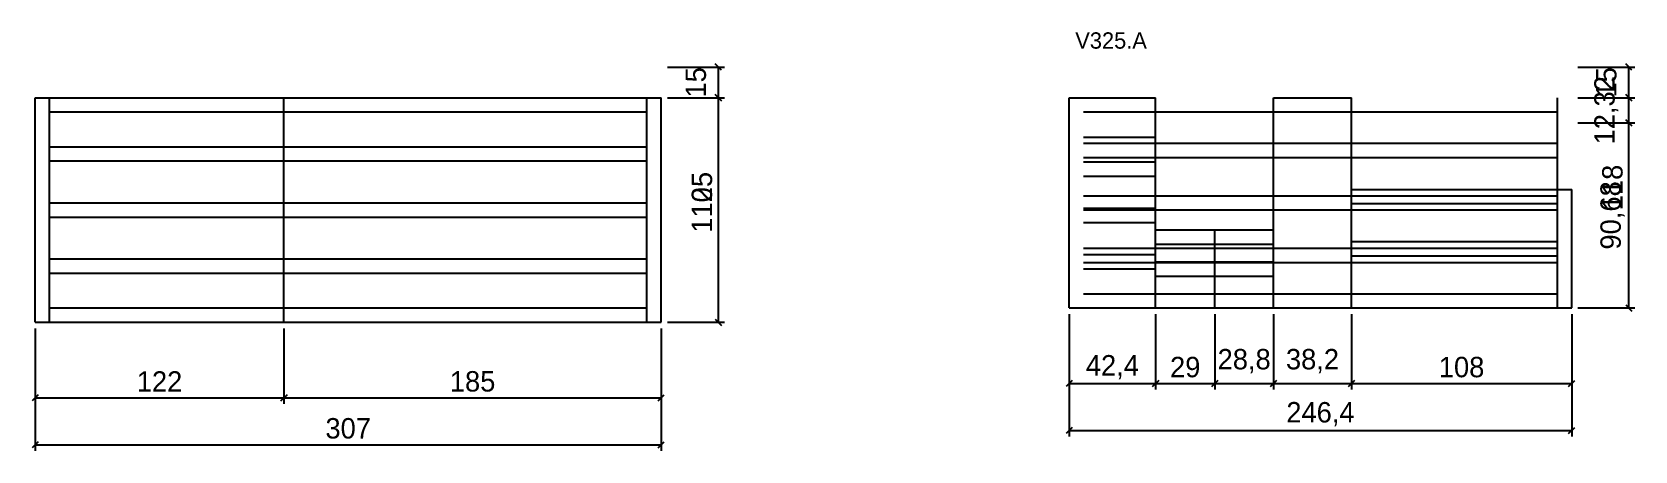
# Model space of a CAD drawing. Extents: x -2 to 784, y -323 to -118.
import ezdxf

# ---------------------------------------------------------------- set-up
doc = ezdxf.new("R2010")
doc.units = 0
for name, color, linetype in [('COTA', 241, 'Continuous'), ('NOMENCLATURA', 7, 'Continuous'), ('Painéis', 200, 'Continuous'), ('SARR_2.2x7', 40, 'Continuous')]:
    doc.layers.add(name, color=color, linetype=linetype)
doc.dimstyles.new('PAINEL', dxfattribs={"dimtxt": 10, "dimasz": 3, "dimexe": 3, "dimexo": 3, "dimgap": 3, "dimtad": 1, "dimblk": 'OBLIQUE', "dimblk1": 'OBLIQUE', "dimcen": 2.5, "dimclrd": 4, "dimclre": 4, "dimclrt": 240, "dimazin": 3, "dimtfac": 1, "dimtmove": 0, "dimatfit": 3})

# ---------------------------------------------------------------- blocks, each defined once
blk = doc.blocks.new('_OBLIQUE')
at = {"color": 0, "linetype": 'BYBLOCK'}
blk.add_line((-0.5, -0.5), (0.5, 0.5), dxfattribs=at)

msp = doc.modelspace()

# ---------------------------------------------------------------- linework, layer by layer
at = {"layer": 'Painéis'}
for p, q in [((0, -150), (122, -150)), ((0, -260), (0, -150)), ((122, -260), (122, -150)), ((122, -150), (307, -150)), ((307, -260), (307, -150)), ((507, -150), (549.4, -150)), ((507, -253), (507, -150)), ((549.4, -253), (549.4, -150)), ((607.2, -253), (607.2, -150)), ((607.2, -150), (645.4, -150)), ((645.4, -253), (645.4, -150)), ((645.4, -194.9), (753.4, -194.9)), ((753.4, -253), (753.4, -194.9)), ((549.4, -214.7), (578.4, -214.7)), ((578.4, -253), (578.4, -214.7)), ((578.4, -214.7), (607.2, -214.7)), ((507, -253), (549.4, -253)), ((549.4, -253), (578.4, -253)), ((578.4, -253), (607.2, -253)), ((607.2, -253), (645.4, -253)), ((645.4, -253), (753.4, -253)), ((0, -260), (122, -260)), ((122, -260), (307, -260))]:
    msp.add_line(p, q, dxfattribs=at)
at = {"layer": 'SARR_2.2x7'}
for p, q in [((7, -260), (7, -150)), ((300, -260), (300, -150)), ((746.4, -253), (746.4, -150))]:
    msp.add_line(p, q, dxfattribs=at)
for points in [[(7, -157), (122, -157)], [(7, -157), (122, -157)], [(122, -157), (300, -157)], [(122, -157), (300, -157)], [(514, -157), (549.4, -157)], [(549.4, -157), (578.4, -157)], [(578.4, -157), (607.2, -157)], [(607.2, -157), (645.4, -157)], [(607.2, -157), (645.4, -157)], [(645.4, -157), (746.4, -157)], [(514, -169.325), (549.4, -169.325)], [(514, -172.25), (549.4, -172.25)], [(549.4, -172.25), (578.4, -172.25)], [(578.4, -172.25), (607.2, -172.25)], [(607.2, -172.25), (645.4, -172.25)], [(607.2, -172.25), (645.4, -172.25)], [(645.4, -172.25), (746.4, -172.25)], [(7, -174), (122, -174)], [(7, -174), (122, -174)], [(122, -174), (300, -174)], [(122, -174), (300, -174)], [(514, -179.25), (549.4, -179.25)], [(549.4, -179.25), (578.4, -179.25)], [(578.4, -179.25), (607.2, -179.25)], [(607.2, -179.25), (645.4, -179.25)], [(607.2, -179.25), (645.4, -179.25)], [(645.4, -179.25), (746.4, -179.25)], [(7, -181), (122, -181)], [(7, -181), (122, -181)], [(122, -181), (300, -181)], [(122, -181), (300, -181)], [(514, -181.494), (549.4, -181.494)], [(514, -188.494), (549.4, -188.494)], [(7, -201.5), (122, -201.5)], [(7, -201.5), (122, -201.5)], [(122, -201.5), (300, -201.5)], [(122, -201.5), (300, -201.5)], [(514, -198), (549.4, -198)], [(514, -204.162), (549.4, -204.162)], [(549.4, -198), (578.4, -198)], [(578.4, -198), (607.2, -198)], [(607.2, -198), (645.4, -198)], [(607.2, -198), (645.4, -198)], [(645.4, -198), (746.4, -198)], [(645.4, -201.9), (746.4, -201.9)], [(7, -208.5), (122, -208.5)], [(7, -208.5), (122, -208.5)], [(122, -208.5), (300, -208.5)], [(122, -208.5), (300, -208.5)], [(514, -205), (549.4, -205)], [(514, -211.162), (549.4, -211.162)], [(549.4, -205), (578.4, -205)], [(578.4, -205), (607.2, -205)], [(607.2, -205), (645.4, -205)], [(607.2, -205), (645.4, -205)], [(645.4, -205), (746.4, -205)], [(514, -223.75), (549.4, -223.75)], [(514, -226.831), (549.4, -226.831)], [(549.4, -221.7), (578.4, -221.7)], [(549.4, -223.75), (578.4, -223.75)], [(578.4, -221.7), (607.2, -221.7)], [(578.4, -223.75), (607.2, -223.75)], [(607.2, -223.75), (645.4, -223.75)], [(607.2, -223.75), (645.4, -223.75)], [(645.4, -220.45), (746.4, -220.45)], [(645.4, -223.75), (746.4, -223.75)], [(645.4, -227.45), (746.4, -227.45)], [(7, -229), (122, -229)], [(7, -229), (122, -229)], [(122, -229), (300, -229)], [(122, -229), (300, -229)], [(514, -230.75), (549.4, -230.75)], [(514, -233.831), (549.4, -233.831)], [(549.4, -230.35), (578.4, -230.35)], [(549.4, -230.75), (578.4, -230.75)], [(578.4, -230.35), (607.2, -230.35)], [(578.4, -230.75), (607.2, -230.75)], [(607.2, -230.75), (645.4, -230.75)], [(607.2, -230.75), (645.4, -230.75)], [(645.4, -230.75), (746.4, -230.75)], [(7, -236), (122, -236)], [(7, -236), (122, -236)], [(122, -236), (300, -236)], [(122, -236), (300, -236)], [(549.4, -237.35), (578.4, -237.35)], [(578.4, -237.35), (607.2, -237.35)], [(514, -246), (549.4, -246)], [(514, -246), (549.4, -246)], [(549.4, -246), (578.4, -246)], [(549.4, -246), (578.4, -246)], [(578.4, -246), (607.2, -246)], [(578.4, -246), (607.2, -246)], [(607.2, -246), (645.4, -246)], [(607.2, -246), (645.4, -246)], [(645.4, -246), (746.4, -246)], [(645.4, -246), (746.4, -246)], [(7, -253), (122, -253)], [(7, -253), (122, -253)], [(122, -253), (300, -253)], [(122, -253), (300, -253)]]:
    msp.add_lwpolyline(points, dxfattribs=at)

# ---------------------------------------------------------------- texts
at = {"layer": 'NOMENCLATURA'}
msp.add_text('V325.A', height=8, dxfattribs=at).set_placement((510, -126))

# ---------------------------------------------------------------- dimensions: what is measured, and where the dimension line sits
at = {"layer": 'COTA'}
for base, p1, p2 in [((335, -260), (307, -260), (307, -135)), ((335, -150), (307, -150), (307, -135)), ((781.4, -253), (753.4, -253), (753.4, -135)), ((781.4, -150), (753.4, -150), (753.4, -135)), ((781.4, -162.3248), (753.4, -162.3248), (753.4, -150)), ((335, -260), (307, -260), (307, -150)), ((781.4, -253), (753.4, -253), (753.4, -162.3248))]:
    msp.add_linear_dim(base=base, p1=p1, p2=p2, angle=90, dimstyle='PAINEL', dxfattribs=at).render()
for base, p1, p2 in [((507, -290), (507, -253), (549.4, -253)), ((507, -313), (507, -253), (753.4, -253)), ((549.4, -290), (549.4, -253), (578.4, -253)), ((578.4, -290), (578.4, -253), (607.2, -253)), ((607.2, -290), (607.2, -253), (645.4, -253)), ((645.4, -290), (645.4, -253), (753.4, -253)), ((0, -297), (0, -260), (122, -260)), ((0, -320), (0, -260), (307, -260)), ((122, -297), (122, -260), (307, -260))]:
    msp.add_linear_dim(base=base, p1=p1, p2=p2, dimstyle='PAINEL', dxfattribs=at).render()

doc.saveas('drawing.dxf')
